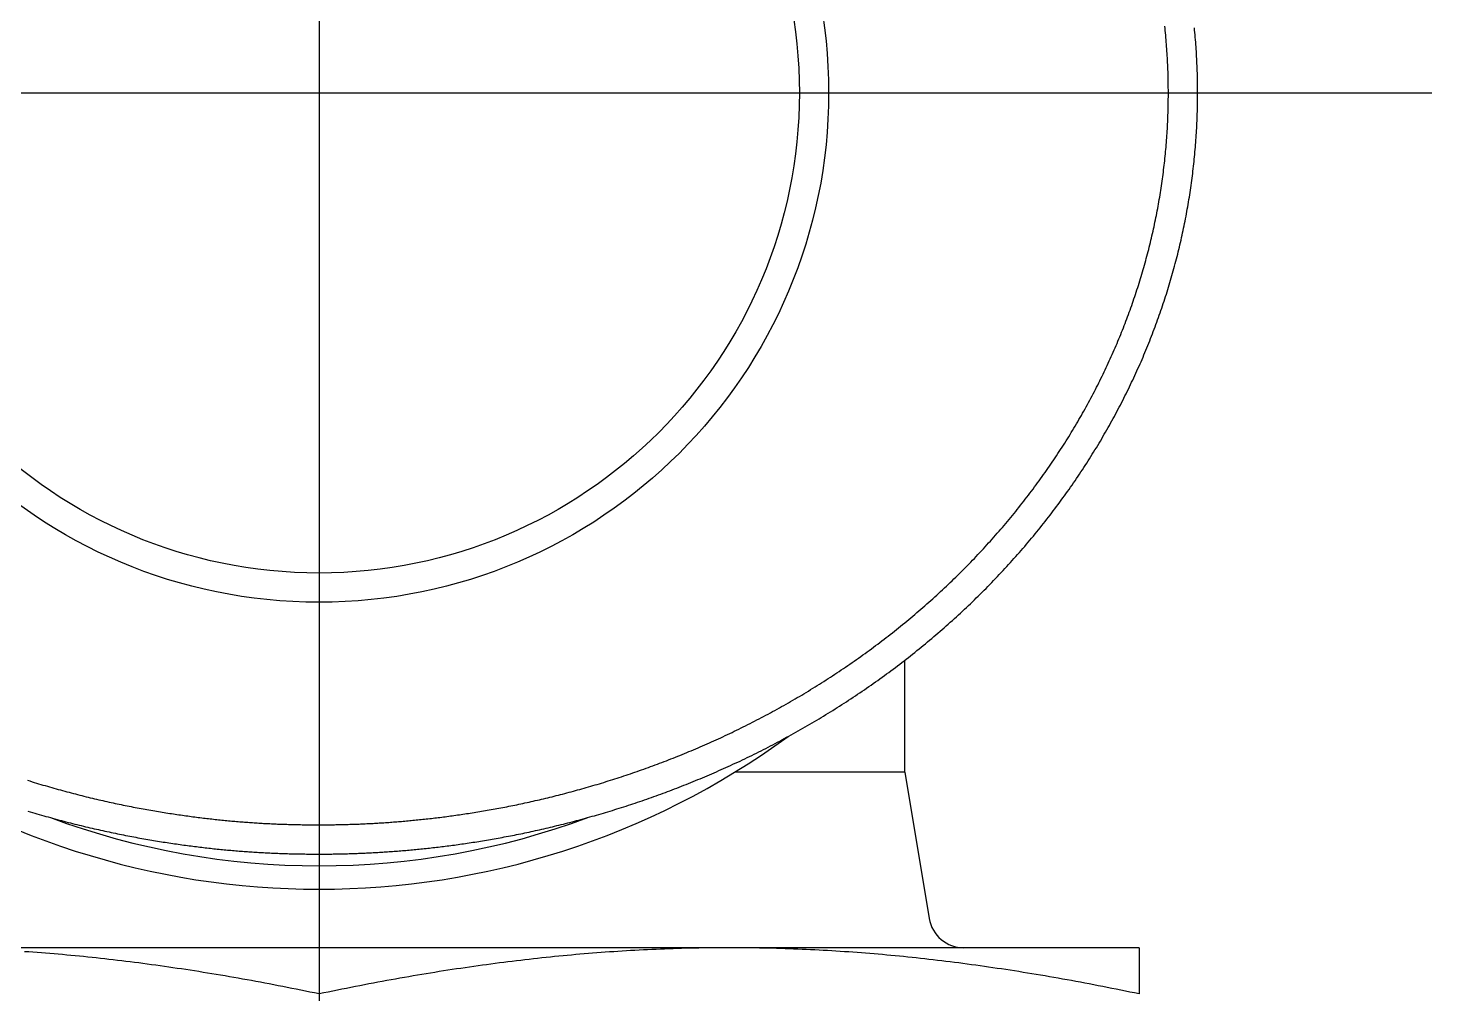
# Model space of a CAD drawing. Extents: x -10.3 to 60, y -18.9 to 31.6.
# Drawn here: x 48.04 to 60.02, y 15.11 to 23.35 of the extents above; entities that cross this region are included whole.
import ezdxf

# ---------------------------------------------------------------- set-up
doc = ezdxf.new("R2010")
doc.units = 0
doc.linetypes.add('CENTER', pattern=[50.8, 31.75, -6.35, 6.35, -6.35])
doc.layers.get('0').update_dxf_attribs({"linetype": 'CONTINUOUS'})
doc.layers.add('CENTER', color=1, linetype='CENTER')

msp = doc.modelspace()

# ---------------------------------------------------------------- linework, layer by layer
at = {"color": 7, "linetype": 'CONTINUOUS'}
for p, q in [((55.521723, 17), (55.521723, 17.955186)), ((55.521723, 17), (54.071371, 17)), ((55.521723, 17), (55.729943, 15.75068)), ((57.521723, 15.5), (43.521723, 15.5)), ((57.521723, 15.5), (57.521723, 15.105855))]:
    msp.add_line(p, q, dxfattribs=at)
at = {"color": 7}
for points in [[(50.5217, 16.55, 0), (50.5349, 16.55, 0), (50.548, 16.55, 0), (50.5611, 16.5501, 0), (50.5742, 16.5502, 0), (50.5873, 16.5502, 0), (50.6004, 16.5503, 0), (50.6135, 16.5505, 0), (50.6266, 16.5506, 0), (50.6397, 16.5508, 0), (50.6528, 16.551, 0), (50.6659, 16.5512, 0), (50.679, 16.5514, 0), (50.6921, 16.5517, 0), (50.7052, 16.5519, 0), (50.7183, 16.5522, 0), (50.7314, 16.5525, 0), (50.7445, 16.5528, 0), (50.7577, 16.5532, 0), (50.7708, 16.5536, 0), (50.7839, 16.554, 0), (50.797, 16.5544, 0), (50.8102, 16.5548, 0), (50.8233, 16.5553, 0), (50.8365, 16.5557, 0), (50.8497, 16.5562, 0), (50.8628, 16.5568, 0), (50.876, 16.5573, 0), (50.8892, 16.5579, 0), (50.9025, 16.5585, 0), (50.9157, 16.5591, 0), (50.929, 16.5597, 0), (50.9422, 16.5604, 0), (50.9555, 16.5611, 0), (50.9688, 16.5618, 0), (50.9821, 16.5625, 0), (50.9955, 16.5632, 0), (51.0088, 16.564, 0), (51.0222, 16.5648, 0), (51.0356, 16.5656, 0), (51.049, 16.5664, 0), (51.0625, 16.5673, 0), (51.0759, 16.5682, 0), (51.0894, 16.5691, 0), (51.1029, 16.57, 0), (51.1165, 16.571, 0), (51.1301, 16.572, 0), (51.1436, 16.573, 0), (51.1573, 16.574, 0), (51.1709, 16.5751, 0), (51.1846, 16.5762, 0), (51.1983, 16.5773, 0), (51.2121, 16.5784, 0), (51.2259, 16.5796, 0), (51.2397, 16.5807, 0), (51.2535, 16.5819, 0), (51.2674, 16.5832, 0), (51.2813, 16.5844, 0), (51.2953, 16.5857, 0), (51.3092, 16.587, 0), (51.3233, 16.5883, 0), (51.3373, 16.5897, 0), (51.3514, 16.5911, 0), (51.3656, 16.5925, 0), (51.3798, 16.594, 0), (51.394, 16.5954, 0), (51.4083, 16.5969, 0), (51.4226, 16.5985, 0), (51.4369, 16.6, 0), (51.4513, 16.6016, 0), (51.4658, 16.6032, 0), (51.4803, 16.6049, 0), (51.4948, 16.6066, 0), (51.5094, 16.6083, 0), (51.5241, 16.6101, 0), (51.5388, 16.6118, 0), (51.5535, 16.6136, 0), (51.5683, 16.6155, 0), (51.5832, 16.6174, 0), (51.5981, 16.6193, 0), (51.613, 16.6213, 0), (51.628, 16.6232, 0), (51.6431, 16.6253, 0), (51.6582, 16.6273, 0), (51.6734, 16.6294, 0), (51.6886, 16.6315, 0), (51.7039, 16.6337, 0), (51.7193, 16.6359, 0), (51.7347, 16.6382, 0), (51.7502, 16.6404, 0), (51.7658, 16.6428, 0), (51.7814, 16.6451, 0), (51.7971, 16.6475, 0), (51.8129, 16.65, 0), (51.8287, 16.6525, 0), (51.8446, 16.655, 0), (51.8605, 16.6576, 0), (51.8765, 16.6602, 0), (51.8926, 16.6628, 0), (51.9088, 16.6655, 0), (51.925, 16.6683, 0), (51.9413, 16.6711, 0), (51.9576, 16.6739, 0), (51.974, 16.6768, 0), (51.9905, 16.6797, 0), (52.007, 16.6827, 0), (52.0236, 16.6857, 0), (52.0402, 16.6887, 0), (52.057, 16.6918, 0), (52.0737, 16.695, 0), (52.0905, 16.6982, 0), (52.1074, 16.7014, 0), (52.1244, 16.7047, 0), (52.1414, 16.7081, 0), (52.1584, 16.7115, 0), (52.1756, 16.7149, 0), (52.1927, 16.7184, 0), (52.21, 16.7219, 0), (52.2273, 16.7255, 0), (52.2446, 16.7292, 0), (52.262, 16.7329, 0), (52.2794, 16.7366, 0), (52.2969, 16.7404, 0), (52.3144, 16.7442, 0), (52.332, 16.7481, 0), (52.3496, 16.7521, 0), (52.3673, 16.7561, 0), (52.385, 16.7602, 0), (52.4027, 16.7643, 0), (52.4205, 16.7684, 0), (52.4383, 16.7726, 0), (52.4562, 16.7769, 0), (52.4741, 16.7812, 0), (52.4921, 16.7856, 0), (52.5101, 16.79, 0), (52.5282, 16.7945, 0), (52.5462, 16.799, 0), (52.5644, 16.8036, 0), (52.5825, 16.8082, 0), (52.6007, 16.8129, 0), (52.6189, 16.8177, 0), (52.6372, 16.8225, 0), (52.6555, 16.8273, 0), (52.6738, 16.8322, 0), (52.6922, 16.8372, 0), (52.7106, 16.8422, 0), (52.7291, 16.8473, 0), (52.7475, 16.8524, 0), (52.766, 16.8576, 0), (52.7846, 16.8628, 0), (52.8031, 16.8681, 0), (52.8217, 16.8735, 0), (52.8403, 16.8789, 0), (52.859, 16.8844, 0), (52.8777, 16.8899, 0), (52.8964, 16.8954, 0), (52.9151, 16.9011, 0), (52.9339, 16.9068, 0), (52.9527, 16.9125, 0), (52.9715, 16.9183, 0), (52.9903, 16.9242, 0), (53.0092, 16.9301, 0), (53.0281, 16.9361, 0), (53.047, 16.9421, 0), (53.0659, 16.9482, 0), (53.0848, 16.9543, 0), (53.1038, 16.9605, 0), (53.1228, 16.9668, 0), (53.1418, 16.9731, 0), (53.1608, 16.9795, 0), (53.1799, 16.9859, 0), (53.199, 16.9924, 0), (53.218, 16.999, 0), (53.2371, 17.0056, 0), (53.2563, 17.0123, 0), (53.2754, 17.019, 0), (53.2945, 17.0258, 0), (53.3137, 17.0327, 0), (53.3329, 17.0396, 0), (53.352, 17.0466, 0), (53.3712, 17.0536, 0), (53.3905, 17.0607, 0), (53.4097, 17.0679, 0), (53.4289, 17.0751, 0), (53.4482, 17.0824, 0), (53.4674, 17.0897, 0), (53.4867, 17.0971, 0), (53.5059, 17.1046, 0), (53.5252, 17.1121, 0), (53.5445, 17.1197, 0), (53.5638, 17.1273, 0), (53.5831, 17.135, 0), (53.6024, 17.1428, 0), (53.6217, 17.1506, 0), (53.641, 17.1585, 0), (53.6603, 17.1665, 0), (53.6796, 17.1745, 0), (53.6989, 17.1826, 0), (53.7183, 17.1907, 0), (53.7376, 17.1989, 0), (53.7569, 17.2072, 0), (53.7762, 17.2155, 0), (53.7955, 17.2239, 0), (53.8148, 17.2324, 0), (53.8342, 17.2409, 0), (53.8535, 17.2495, 0), (53.8728, 17.2582, 0), (53.8921, 17.2669, 0), (53.9115, 17.2757, 0), (53.9308, 17.2845, 0), (53.9501, 17.2935, 0), (53.9695, 17.3024, 0), (53.9888, 17.3115, 0), (54.0081, 17.3206, 0), (54.0274, 17.3298, 0), (54.0468, 17.339, 0), (54.0661, 17.3484, 0), (54.0854, 17.3577, 0), (54.1047, 17.3672, 0), (54.124, 17.3767, 0), (54.1433, 17.3863, 0), (54.1626, 17.3959, 0), (54.1819, 17.4056, 0), (54.2012, 17.4154, 0), (54.2205, 17.4252, 0), (54.2398, 17.4351, 0), (54.259, 17.4451, 0), (54.2783, 17.4551, 0), (54.2975, 17.4652, 0), (54.3168, 17.4754, 0), (54.336, 17.4856, 0), (54.3552, 17.4959, 0), (54.3744, 17.5063, 0), (54.3936, 17.5167, 0), (54.4128, 17.5272, 0), (54.432, 17.5377, 0), (54.4511, 17.5484, 0), (54.4703, 17.5591, 0), (54.4894, 17.5698, 0), (54.5085, 17.5806, 0), (54.5276, 17.5915, 0), (54.5467, 17.6024, 0), (54.5657, 17.6135, 0), (54.5848, 17.6245, 0), (54.6038, 17.6357, 0), (54.6228, 17.6469, 0), (54.6418, 17.6581, 0), (54.6608, 17.6695, 0), (54.6798, 17.6809, 0), (54.6987, 17.6923, 0), (54.7176, 17.7039, 0), (54.7365, 17.7155, 0), (54.7554, 17.7271, 0), (54.7742, 17.7389, 0), (54.793, 17.7506, 0), (54.8118, 17.7625, 0), (54.8306, 17.7744, 0), (54.8494, 17.7864, 0), (54.8681, 17.7984, 0), (54.8868, 17.8106, 0), (54.9055, 17.8227, 0), (54.9241, 17.835, 0), (54.9428, 17.8473, 0), (54.9614, 17.8597, 0), (54.9799, 17.8721, 0), (54.9985, 17.8846, 0), (55.017, 17.8972, 0), (55.0355, 17.9098, 0), (55.0539, 17.9225, 0), (55.0723, 17.9352, 0), (55.0907, 17.9481, 0), (55.1091, 17.961, 0), (55.1274, 17.9739, 0), (55.1457, 17.9869, 0), (55.1639, 18, 0), (55.1822, 18.0132, 0), (55.2003, 18.0264, 0), (55.2185, 18.0396, 0), (55.2366, 18.053, 0), (55.2547, 18.0664, 0), (55.2727, 18.0798, 0), (55.2907, 18.0934, 0), (55.3087, 18.1069, 0), (55.3266, 18.1206, 0), (55.3445, 18.1343, 0), (55.3623, 18.148, 0), (55.3801, 18.1619, 0), (55.3979, 18.1758, 0), (55.4156, 18.1897, 0), (55.4333, 18.2037, 0), (55.4509, 18.2178, 0), (55.4685, 18.2319, 0), (55.4861, 18.2461, 0), (55.5036, 18.2603, 0), (55.521, 18.2746, 0), (55.5384, 18.289, 0), (55.5558, 18.3034, 0), (55.5731, 18.3178, 0), (55.5904, 18.3324, 0), (55.6076, 18.3469, 0), (55.6248, 18.3616, 0), (55.6419, 18.3763, 0), (55.659, 18.391, 0), (55.6761, 18.4058, 0), (55.693, 18.4207, 0), (55.71, 18.4356, 0), (55.7269, 18.4506, 0), (55.7437, 18.4656, 0), (55.7605, 18.4806, 0), (55.7772, 18.4958, 0), (55.7939, 18.511, 0), (55.8105, 18.5262, 0), (55.8271, 18.5415, 0), (55.8436, 18.5568, 0), (55.8601, 18.5722, 0), (55.8765, 18.5876, 0), (55.8928, 18.6031, 0), (55.9091, 18.6187, 0), (55.9254, 18.6343, 0), (55.9416, 18.6499, 0), (55.9577, 18.6656, 0), (55.9738, 18.6813, 0), (55.9898, 18.6971, 0), (56.0057, 18.713, 0), (56.0216, 18.7289, 0), (56.0375, 18.7448, 0), (56.0532, 18.7608, 0), (56.0689, 18.7768, 0), (56.0846, 18.7929, 0), (56.1002, 18.809, 0), (56.1157, 18.8252, 0), (56.1312, 18.8414, 0), (56.1466, 18.8577, 0), (56.1619, 18.874, 0), (56.1772, 18.8903, 0), (56.1924, 18.9067, 0), (56.2076, 18.9232, 0), (56.2226, 18.9397, 0), (56.2376, 18.9562, 0), (56.2526, 18.9728, 0), (56.2675, 18.9894, 0), (56.2823, 19.0061, 0), (56.297, 19.0228, 0), (56.3117, 19.0395, 0), (56.3263, 19.0563, 0), (56.3408, 19.0731, 0), (56.3553, 19.0899, 0), (56.3697, 19.1068, 0), (56.384, 19.1238, 0), (56.3983, 19.1407, 0), (56.4125, 19.1577, 0), (56.4266, 19.1748, 0), (56.4407, 19.1919, 0), (56.4546, 19.209, 0), (56.4686, 19.2261, 0), (56.4824, 19.2433, 0), (56.4962, 19.2605, 0), (56.5099, 19.2778, 0), (56.5235, 19.2951, 0), (56.5371, 19.3124, 0), (56.5506, 19.3297, 0), (56.564, 19.3471, 0), (56.5773, 19.3645, 0), (56.5906, 19.382, 0), (56.6038, 19.3995, 0), (56.6169, 19.417, 0), (56.63, 19.4345, 0), (56.643, 19.4521, 0), (56.6559, 19.4697, 0), (56.6687, 19.4873, 0), (56.6815, 19.505, 0), (56.6942, 19.5227, 0), (56.7068, 19.5404, 0), (56.7193, 19.5581, 0), (56.7318, 19.5759, 0), (56.7442, 19.5937, 0), (56.7565, 19.6115, 0), (56.7688, 19.6294, 0), (56.781, 19.6473, 0), (56.793, 19.6652, 0), (56.8051, 19.6831, 0), (56.817, 19.701, 0), (56.8289, 19.719, 0), (56.8407, 19.737, 0), (56.8524, 19.755, 0), (56.8641, 19.7731, 0), (56.8756, 19.7911, 0), (56.8871, 19.8092, 0), (56.8985, 19.8273, 0), (56.9099, 19.8454, 0), (56.9211, 19.8636, 0), (56.9323, 19.8817, 0), (56.9434, 19.8999, 0), (56.9544, 19.9181, 0), (56.9654, 19.9364, 0), (56.9763, 19.9546, 0), (56.9871, 19.9729, 0), (56.9978, 19.9911, 0), (57.0084, 20.0094, 0), (57.019, 20.0278, 0), (57.0295, 20.0461, 0), (57.0399, 20.0645, 0), (57.0502, 20.0828, 0), (57.0605, 20.1012, 0), (57.0707, 20.1197, 0), (57.0808, 20.1381, 0), (57.0908, 20.1565, 0), (57.1008, 20.175, 0), (57.1107, 20.1935, 0), (57.1205, 20.212, 0), (57.1302, 20.2305, 0), (57.1399, 20.2491, 0), (57.1495, 20.2676, 0), (57.159, 20.2862, 0), (57.1684, 20.3048, 0), (57.1778, 20.3234, 0), (57.1871, 20.342, 0), (57.1963, 20.3606, 0), (57.2054, 20.3793, 0), (57.2145, 20.398, 0), (57.2235, 20.4167, 0), (57.2324, 20.4354, 0), (57.2412, 20.4541, 0), (57.25, 20.4728, 0), (57.2587, 20.4916, 0), (57.2673, 20.5103, 0), (57.2759, 20.5291, 0), (57.2843, 20.5479, 0), (57.2927, 20.5667, 0), (57.301, 20.5855, 0), (57.3093, 20.6043, 0), (57.3174, 20.6232, 0), (57.3255, 20.6421, 0), (57.3336, 20.6609, 0), (57.3415, 20.6798, 0), (57.3494, 20.6987, 0), (57.3572, 20.7176, 0), (57.3649, 20.7366, 0), (57.3725, 20.7555, 0), (57.3801, 20.7745, 0), (57.3876, 20.7934, 0), (57.395, 20.8124, 0), (57.4024, 20.8314, 0), (57.4097, 20.8504, 0), (57.4169, 20.8694, 0), (57.424, 20.8884, 0), (57.4311, 20.9074, 0), (57.4381, 20.9265, 0), (57.445, 20.9455, 0), (57.4518, 20.9646, 0), (57.4586, 20.9837, 0), (57.4653, 21.0028, 0), (57.4719, 21.0219, 0), (57.4784, 21.041, 0), (57.4849, 21.0601, 0), (57.4913, 21.0792, 0), (57.4976, 21.0983, 0), (57.5039, 21.1175, 0), (57.51, 21.1366, 0), (57.5161, 21.1558, 0), (57.5222, 21.175, 0), (57.5281, 21.1942, 0), (57.534, 21.2133, 0), (57.5398, 21.2325, 0), (57.5456, 21.2517, 0), (57.5512, 21.271, 0), (57.5568, 21.2902, 0), (57.5624, 21.3094, 0), (57.5678, 21.3286, 0), (57.5732, 21.3479, 0), (57.5785, 21.3671, 0), (57.5837, 21.3864, 0), (57.5889, 21.4057, 0), (57.5939, 21.4249, 0), (57.599, 21.4442, 0), (57.6039, 21.4635, 0), (57.6088, 21.4828, 0), (57.6136, 21.5021, 0), (57.6183, 21.5214, 0), (57.6229, 21.5407, 0), (57.6275, 21.5601, 0), (57.632, 21.5794, 0), (57.6365, 21.5987, 0), (57.6408, 21.6181, 0), (57.6451, 21.6374, 0), (57.6493, 21.6568, 0), (57.6535, 21.6761, 0), (57.6575, 21.6955, 0), (57.6615, 21.7148, 0), (57.6655, 21.7342, 0), (57.6693, 21.7536, 0), (57.6731, 21.773, 0), (57.6768, 21.7924, 0), (57.6805, 21.8118, 0), (57.684, 21.8312, 0), (57.6875, 21.8506, 0), (57.691, 21.87, 0), (57.6943, 21.8894, 0), (57.6976, 21.9088, 0), (57.7008, 21.9282, 0), (57.7039, 21.9477, 0), (57.707, 21.9671, 0), (57.71, 21.9865, 0), (57.7129, 22.006, 0), (57.7158, 22.0254, 0), (57.7186, 22.0449, 0), (57.7213, 22.0643, 0), (57.7239, 22.0838, 0), (57.7265, 22.1032, 0), (57.729, 22.1227, 0), (57.7314, 22.1421, 0), (57.7338, 22.1616, 0), (57.7361, 22.1811, 0), (57.7383, 22.2005, 0), (57.7404, 22.22, 0), (57.7425, 22.2395, 0), (57.7445, 22.2589, 0), (57.7464, 22.2784, 0), (57.7483, 22.2979, 0), (57.7501, 22.3174, 0), (57.7518, 22.3369, 0), (57.7534, 22.3564, 0), (57.755, 22.3759, 0), (57.7565, 22.3953, 0), (57.7579, 22.4148, 0), (57.7593, 22.4343, 0), (57.7606, 22.4538, 0), (57.7618, 22.4733, 0), (57.763, 22.4929, 0), (57.764, 22.5124, 0), (57.765, 22.5319, 0), (57.766, 22.5514, 0), (57.7668, 22.5709, 0), (57.7676, 22.5904, 0), (57.7684, 22.6099, 0), (57.769, 22.6294, 0), (57.7696, 22.6489, 0), (57.7701, 22.6684, 0), (57.7706, 22.688, 0), (57.7709, 22.7075, 0), (57.7712, 22.727, 0), (57.7715, 22.7465, 0), (57.7716, 22.766, 0), (57.7717, 22.7855, 0), (57.7717, 22.805, 0), (57.7717, 22.8245, 0), (57.7715, 22.844, 0), (57.7713, 22.8636, 0), (57.7711, 22.8831, 0), (57.7707, 22.9026, 0), (57.7703, 22.9221, 0), (57.7699, 22.9416, 0), (57.7693, 22.9611, 0), (57.7687, 22.9806, 0), (57.768, 23.0001, 0), (57.7672, 23.0196, 0), (57.7664, 23.039, 0), (57.7655, 23.0585, 0), (57.7645, 23.078, 0), (57.7635, 23.0975, 0), (57.7624, 23.117, 0), (57.7612, 23.1364, 0), (57.7599, 23.1559, 0), (57.7586, 23.1754, 0), (57.7572, 23.1948, 0), (57.7558, 23.2143, 0), (57.7542, 23.2338, 0), (57.7526, 23.2532, 0), (57.7509, 23.2727, 0), (57.7492, 23.2921, 0), (57.7474, 23.3115, 0), (57.7455, 23.331, 0), (57.7435, 23.3504, 0), (57.7415, 23.3698, 0)], [(50.5217, 16.3, 0), (50.5352, 16.3, 0), (50.5488, 16.3, 0), (50.5623, 16.3001, 0), (50.5758, 16.3002, 0), (50.5893, 16.3002, 0), (50.6028, 16.3004, 0), (50.6163, 16.3005, 0), (50.6298, 16.3006, 0), (50.6432, 16.3008, 0), (50.6567, 16.301, 0), (50.6702, 16.3012, 0), (50.6837, 16.3014, 0), (50.6972, 16.3017, 0), (50.7107, 16.302, 0), (50.7242, 16.3023, 0), (50.7377, 16.3026, 0), (50.7512, 16.3029, 0), (50.7647, 16.3033, 0), (50.7782, 16.3037, 0), (50.7917, 16.3041, 0), (50.8052, 16.3045, 0), (50.8188, 16.305, 0), (50.8323, 16.3054, 0), (50.8459, 16.3059, 0), (50.8594, 16.3064, 0), (50.873, 16.307, 0), (50.8866, 16.3075, 0), (50.9002, 16.3081, 0), (50.9138, 16.3087, 0), (50.9274, 16.3094, 0), (50.9411, 16.31, 0), (50.9547, 16.3107, 0), (50.9684, 16.3114, 0), (50.9821, 16.3121, 0), (50.9958, 16.3128, 0), (51.0096, 16.3136, 0), (51.0233, 16.3144, 0), (51.0371, 16.3152, 0), (51.0509, 16.3161, 0), (51.0647, 16.3169, 0), (51.0786, 16.3178, 0), (51.0924, 16.3187, 0), (51.1063, 16.3197, 0), (51.1202, 16.3206, 0), (51.1342, 16.3216, 0), (51.1482, 16.3226, 0), (51.1622, 16.3237, 0), (51.1762, 16.3247, 0), (51.1903, 16.3258, 0), (51.2044, 16.3269, 0), (51.2185, 16.3281, 0), (51.2326, 16.3292, 0), (51.2468, 16.3304, 0), (51.2611, 16.3316, 0), (51.2753, 16.3329, 0), (51.2896, 16.3342, 0), (51.3039, 16.3354, 0), (51.3183, 16.3368, 0), (51.3327, 16.3381, 0), (51.3472, 16.3395, 0), (51.3616, 16.3409, 0), (51.3762, 16.3423, 0), (51.3907, 16.3438, 0), (51.4053, 16.3453, 0), (51.42, 16.3468, 0), (51.4347, 16.3483, 0), (51.4494, 16.3499, 0), (51.4642, 16.3515, 0), (51.4791, 16.3532, 0), (51.4939, 16.3548, 0), (51.5089, 16.3565, 0), (51.5239, 16.3583, 0), (51.5389, 16.36, 0), (51.554, 16.3618, 0), (51.5691, 16.3637, 0), (51.5843, 16.3656, 0), (51.5995, 16.3675, 0), (51.6148, 16.3694, 0), (51.6302, 16.3714, 0), (51.6456, 16.3734, 0), (51.661, 16.3754, 0), (51.6766, 16.3775, 0), (51.6921, 16.3796, 0), (51.7078, 16.3818, 0), (51.7235, 16.384, 0), (51.7392, 16.3862, 0), (51.7551, 16.3885, 0), (51.7709, 16.3908, 0), (51.7869, 16.3932, 0), (51.8029, 16.3955, 0), (51.819, 16.398, 0), (51.8352, 16.4005, 0), (51.8514, 16.403, 0), (51.8677, 16.4055, 0), (51.8841, 16.4081, 0), (51.9005, 16.4108, 0), (51.917, 16.4135, 0), (51.9336, 16.4162, 0), (51.9502, 16.419, 0), (51.9669, 16.4218, 0), (51.9837, 16.4247, 0), (52.0005, 16.4276, 0), (52.0174, 16.4306, 0), (52.0344, 16.4336, 0), (52.0514, 16.4366, 0), (52.0685, 16.4397, 0), (52.0857, 16.4429, 0), (52.1029, 16.4461, 0), (52.1202, 16.4493, 0), (52.1375, 16.4526, 0), (52.1549, 16.456, 0), (52.1724, 16.4594, 0), (52.1899, 16.4628, 0), (52.2075, 16.4663, 0), (52.2251, 16.4699, 0), (52.2428, 16.4735, 0), (52.2605, 16.4771, 0), (52.2784, 16.4808, 0), (52.2962, 16.4846, 0), (52.3141, 16.4884, 0), (52.3321, 16.4922, 0), (52.3501, 16.4961, 0), (52.3682, 16.5001, 0), (52.3863, 16.5041, 0), (52.4044, 16.5082, 0), (52.4226, 16.5123, 0), (52.4409, 16.5165, 0), (52.4592, 16.5207, 0), (52.4775, 16.525, 0), (52.4959, 16.5293, 0), (52.5143, 16.5337, 0), (52.5328, 16.5382, 0), (52.5513, 16.5427, 0), (52.5698, 16.5472, 0), (52.5884, 16.5519, 0), (52.6071, 16.5565, 0), (52.6257, 16.5613, 0), (52.6445, 16.566, 0), (52.6632, 16.5709, 0), (52.682, 16.5758, 0), (52.7008, 16.5807, 0), (52.7197, 16.5857, 0), (52.7386, 16.5908, 0), (52.7575, 16.5959, 0), (52.7765, 16.6011, 0), (52.7955, 16.6063, 0), (52.8145, 16.6116, 0), (52.8336, 16.6169, 0), (52.8527, 16.6223, 0), (52.8719, 16.6278, 0), (52.891, 16.6333, 0), (52.9102, 16.6389, 0), (52.9295, 16.6445, 0), (52.9487, 16.6502, 0), (52.968, 16.6559, 0), (52.9873, 16.6617, 0), (53.0067, 16.6676, 0), (53.026, 16.6735, 0), (53.0454, 16.6795, 0), (53.0649, 16.6856, 0), (53.0843, 16.6917, 0), (53.1038, 16.6978, 0), (53.1233, 16.704, 0), (53.1428, 16.7103, 0), (53.1623, 16.7167, 0), (53.1819, 16.7231, 0), (53.2015, 16.7295, 0), (53.2211, 16.736, 0), (53.2407, 16.7426, 0), (53.2604, 16.7493, 0), (53.28, 16.756, 0), (53.2997, 16.7627, 0), (53.3194, 16.7695, 0), (53.3391, 16.7764, 0), (53.3588, 16.7834, 0), (53.3786, 16.7904, 0), (53.3984, 16.7975, 0), (53.4181, 16.8046, 0), (53.4379, 16.8118, 0), (53.4577, 16.819, 0), (53.4776, 16.8264, 0), (53.4974, 16.8337, 0), (53.5172, 16.8412, 0), (53.5371, 16.8487, 0), (53.5569, 16.8563, 0), (53.5768, 16.8639, 0), (53.5967, 16.8716, 0), (53.6166, 16.8794, 0), (53.6365, 16.8872, 0), (53.6564, 16.8951, 0), (53.6763, 16.903, 0), (53.6962, 16.9111, 0), (53.7161, 16.9191, 0), (53.7361, 16.9273, 0), (53.756, 16.9355, 0), (53.7759, 16.9438, 0), (53.7959, 16.9521, 0), (53.8158, 16.9605, 0), (53.8357, 16.969, 0), (53.8557, 16.9775, 0), (53.8756, 16.9861, 0), (53.8955, 16.9948, 0), (53.9155, 17.0035, 0), (53.9354, 17.0123, 0), (53.9554, 17.0212, 0), (53.9753, 17.0302, 0), (53.9953, 17.0392, 0), (54.0152, 17.0482, 0), (54.0352, 17.0574, 0), (54.0551, 17.0666, 0), (54.0751, 17.0759, 0), (54.0951, 17.0852, 0), (54.115, 17.0946, 0), (54.135, 17.1041, 0), (54.1549, 17.1137, 0), (54.1749, 17.1233, 0), (54.1948, 17.133, 0), (54.2148, 17.1427, 0), (54.2347, 17.1525, 0), (54.2547, 17.1624, 0), (54.2746, 17.1724, 0), (54.2945, 17.1824, 0), (54.3144, 17.1925, 0), (54.3344, 17.2027, 0), (54.3543, 17.2129, 0), (54.3742, 17.2232, 0), (54.3941, 17.2336, 0), (54.4139, 17.244, 0), (54.4338, 17.2545, 0), (54.4537, 17.2651, 0), (54.4735, 17.2757, 0), (54.4934, 17.2864, 0), (54.5132, 17.2972, 0), (54.533, 17.308, 0), (54.5528, 17.3189, 0), (54.5726, 17.3299, 0), (54.5924, 17.3409, 0), (54.6122, 17.352, 0), (54.6319, 17.3632, 0), (54.6517, 17.3745, 0), (54.6714, 17.3858, 0), (54.6911, 17.3972, 0), (54.7108, 17.4086, 0), (54.7305, 17.4201, 0), (54.7501, 17.4317, 0), (54.7698, 17.4434, 0), (54.7894, 17.4551, 0), (54.809, 17.4669, 0), (54.8286, 17.4787, 0), (54.8481, 17.4906, 0), (54.8676, 17.5026, 0), (54.8872, 17.5147, 0), (54.9067, 17.5268, 0), (54.9261, 17.539, 0), (54.9456, 17.5513, 0), (54.965, 17.5636, 0), (54.9844, 17.576, 0), (55.0038, 17.5885, 0), (55.0231, 17.601, 0), (55.0424, 17.6136, 0), (55.0617, 17.6262, 0), (55.081, 17.639, 0), (55.1002, 17.6518, 0), (55.1194, 17.6646, 0), (55.1386, 17.6776, 0), (55.1578, 17.6906, 0), (55.1769, 17.7036, 0), (55.196, 17.7168, 0), (55.215, 17.73, 0), (55.2341, 17.7433, 0), (55.2531, 17.7566, 0), (55.272, 17.77, 0), (55.291, 17.7835, 0), (55.3099, 17.797, 0), (55.3287, 17.8106, 0), (55.3475, 17.8243, 0), (55.3663, 17.838, 0), (55.3851, 17.8518, 0), (55.4038, 17.8657, 0), (55.4225, 17.8797, 0), (55.4411, 17.8936, 0), (55.4597, 17.9077, 0), (55.4783, 17.9218, 0), (55.4968, 17.936, 0), (55.5153, 17.9503, 0), (55.5337, 17.9646, 0), (55.5521, 17.979, 0), (55.5705, 17.9934, 0), (55.5888, 18.0079, 0), (55.607, 18.0225, 0), (55.6253, 18.0371, 0), (55.6434, 18.0518, 0), (55.6616, 18.0666, 0), (55.6797, 18.0814, 0), (55.6977, 18.0963, 0), (55.7157, 18.1112, 0), (55.7336, 18.1262, 0), (55.7515, 18.1412, 0), (55.7694, 18.1564, 0), (55.7872, 18.1715, 0), (55.805, 18.1867, 0), (55.8227, 18.202, 0), (55.8403, 18.2174, 0), (55.8579, 18.2328, 0), (55.8755, 18.2482, 0), (55.893, 18.2638, 0), (55.9105, 18.2793, 0), (55.9279, 18.295, 0), (55.9452, 18.3106, 0), (55.9625, 18.3264, 0), (55.9797, 18.3422, 0), (55.9969, 18.358, 0), (56.0141, 18.3739, 0), (56.0311, 18.3899, 0), (56.0482, 18.4059, 0), (56.0651, 18.422, 0), (56.082, 18.4381, 0), (56.0989, 18.4543, 0), (56.1157, 18.4705, 0), (56.1324, 18.4868, 0), (56.1491, 18.5031, 0), (56.1657, 18.5195, 0), (56.1823, 18.5359, 0), (56.1987, 18.5524, 0), (56.2152, 18.569, 0), (56.2315, 18.5856, 0), (56.2479, 18.6022, 0), (56.2641, 18.6189, 0), (56.2803, 18.6356, 0), (56.2964, 18.6524, 0), (56.3125, 18.6693, 0), (56.3285, 18.6861, 0), (56.3444, 18.7031, 0), (56.3602, 18.7201, 0), (56.376, 18.7371, 0), (56.3918, 18.7542, 0), (56.4074, 18.7713, 0), (56.423, 18.7885, 0), (56.4385, 18.8057, 0), (56.454, 18.8229, 0), (56.4694, 18.8402, 0), (56.4847, 18.8576, 0), (56.4999, 18.875, 0), (56.5151, 18.8924, 0), (56.5302, 18.9099, 0), (56.5452, 18.9274, 0), (56.5602, 18.9449, 0), (56.5751, 18.9625, 0), (56.5899, 18.9802, 0), (56.6046, 18.9978, 0), (56.6193, 19.0155, 0), (56.6339, 19.0333, 0), (56.6485, 19.0511, 0), (56.6629, 19.0689, 0), (56.6773, 19.0868, 0), (56.6916, 19.1047, 0), (56.7059, 19.1226, 0), (56.7201, 19.1406, 0), (56.7342, 19.1586, 0), (56.7482, 19.1766, 0), (56.7621, 19.1947, 0), (56.776, 19.2128, 0), (56.7898, 19.231, 0), (56.8035, 19.2492, 0), (56.8172, 19.2674, 0), (56.8308, 19.2856, 0), (56.8443, 19.3039, 0), (56.8577, 19.3222, 0), (56.8711, 19.3405, 0), (56.8844, 19.3589, 0), (56.8976, 19.3773, 0), (56.9107, 19.3958, 0), (56.9238, 19.4142, 0), (56.9367, 19.4327, 0), (56.9496, 19.4512, 0), (56.9625, 19.4698, 0), (56.9752, 19.4884, 0), (56.9879, 19.507, 0), (57.0005, 19.5256, 0), (57.013, 19.5442, 0), (57.0254, 19.5629, 0), (57.0378, 19.5816, 0), (57.0501, 19.6004, 0), (57.0623, 19.6191, 0), (57.0744, 19.6379, 0), (57.0864, 19.6567, 0), (57.0984, 19.6756, 0), (57.1103, 19.6944, 0), (57.1221, 19.7133, 0), (57.1338, 19.7322, 0), (57.1455, 19.7511, 0), (57.157, 19.7701, 0), (57.1685, 19.789, 0), (57.1799, 19.808, 0), (57.1913, 19.827, 0), (57.2025, 19.846, 0), (57.2137, 19.8651, 0), (57.2248, 19.8842, 0), (57.2358, 19.9032, 0), (57.2467, 19.9224, 0), (57.2575, 19.9415, 0), (57.2683, 19.9606, 0), (57.279, 19.9798, 0), (57.2896, 19.999, 0), (57.3002, 20.0182, 0), (57.3106, 20.0375, 0), (57.321, 20.0567, 0), (57.3313, 20.076, 0), (57.3416, 20.0953, 0), (57.3517, 20.1146, 0), (57.3618, 20.1339, 0), (57.3718, 20.1533, 0), (57.3817, 20.1726, 0), (57.3916, 20.192, 0), (57.4013, 20.2114, 0), (57.411, 20.2308, 0), (57.4206, 20.2503, 0), (57.4301, 20.2697, 0), (57.4396, 20.2892, 0), (57.449, 20.3087, 0), (57.4583, 20.3282, 0), (57.4675, 20.3477, 0), (57.4766, 20.3673, 0), (57.4857, 20.3868, 0), (57.4947, 20.4064, 0), (57.5036, 20.426, 0), (57.5124, 20.4456, 0), (57.5212, 20.4652, 0), (57.5299, 20.4849, 0), (57.5385, 20.5045, 0), (57.547, 20.5242, 0), (57.5554, 20.5439, 0), (57.5638, 20.5636, 0), (57.5721, 20.5833, 0), (57.5803, 20.603, 0), (57.5885, 20.6228, 0), (57.5965, 20.6425, 0), (57.6045, 20.6623, 0), (57.6124, 20.6821, 0), (57.6203, 20.7019, 0), (57.628, 20.7217, 0), (57.6357, 20.7415, 0), (57.6433, 20.7613, 0), (57.6508, 20.7812, 0), (57.6583, 20.8011, 0), (57.6656, 20.8209, 0), (57.6729, 20.8408, 0), (57.6801, 20.8607, 0), (57.6873, 20.8806, 0), (57.6944, 20.9006, 0), (57.7013, 20.9205, 0), (57.7083, 20.9404, 0), (57.7151, 20.9604, 0), (57.7218, 20.9804, 0), (57.7285, 21.0003, 0), (57.7351, 21.0203, 0), (57.7417, 21.0403, 0), (57.7481, 21.0603, 0), (57.7545, 21.0804, 0), (57.7608, 21.1004, 0), (57.767, 21.1204, 0), (57.7732, 21.1405, 0), (57.7792, 21.1605, 0), (57.7852, 21.1806, 0), (57.7912, 21.2007, 0), (57.797, 21.2208, 0), (57.8028, 21.2409, 0), (57.8085, 21.261, 0), (57.8141, 21.2811, 0), (57.8196, 21.3012, 0), (57.8251, 21.3213, 0), (57.8305, 21.3415, 0), (57.8358, 21.3616, 0), (57.841, 21.3818, 0), (57.8462, 21.4019, 0), (57.8513, 21.4221, 0), (57.8563, 21.4423, 0), (57.8612, 21.4625, 0), (57.8661, 21.4827, 0), (57.8709, 21.5029, 0), (57.8756, 21.5231, 0), (57.8802, 21.5433, 0), (57.8848, 21.5635, 0), (57.8893, 21.5837, 0), (57.8937, 21.604, 0), (57.898, 21.6242, 0), (57.9023, 21.6445, 0), (57.9065, 21.6647, 0), (57.9106, 21.685, 0), (57.9146, 21.7052, 0), (57.9186, 21.7255, 0), (57.9224, 21.7458, 0), (57.9263, 21.7661, 0), (57.93, 21.7864, 0), (57.9336, 21.8067, 0), (57.9372, 21.827, 0), (57.9407, 21.8473, 0), (57.9442, 21.8676, 0), (57.9475, 21.8879, 0), (57.9508, 21.9082, 0), (57.954, 21.9285, 0), (57.9572, 21.9489, 0), (57.9602, 21.9692, 0), (57.9632, 21.9895, 0), (57.9661, 22.0099, 0), (57.9689, 22.0302, 0), (57.9717, 22.0506, 0), (57.9744, 22.0709, 0), (57.977, 22.0913, 0), (57.9796, 22.1116, 0), (57.982, 22.132, 0), (57.9844, 22.1524, 0), (57.9867, 22.1727, 0), (57.989, 22.1931, 0), (57.9911, 22.2135, 0), (57.9932, 22.2339, 0), (57.9952, 22.2542, 0), (57.9972, 22.2746, 0), (57.9991, 22.295, 0), (58.0008, 22.3154, 0), (58.0026, 22.3358, 0), (58.0042, 22.3562, 0), (58.0058, 22.3766, 0), (58.0073, 22.397, 0), (58.0087, 22.4174, 0), (58.0101, 22.4378, 0), (58.0113, 22.4582, 0), (58.0125, 22.4786, 0), (58.0137, 22.499, 0), (58.0147, 22.5194, 0), (58.0157, 22.5398, 0), (58.0166, 22.5602, 0), (58.0174, 22.5807, 0), (58.0182, 22.6011, 0), (58.0189, 22.6215, 0), (58.0195, 22.6419, 0), (58.02, 22.6623, 0), (58.0205, 22.6827, 0), (58.0209, 22.7032, 0), (58.0212, 22.7236, 0), (58.0214, 22.744, 0), (58.0216, 22.7644, 0), (58.0217, 22.7848, 0), (58.0217, 22.8053, 0), (58.0217, 22.8257, 0), (58.0215, 22.8461, 0), (58.0213, 22.8665, 0), (58.021, 22.8869, 0), (58.0207, 22.9073, 0), (58.0203, 22.9277, 0), (58.0198, 22.9481, 0), (58.0192, 22.9685, 0), (58.0185, 22.9889, 0), (58.0178, 23.0093, 0), (58.017, 23.0297, 0), (58.0162, 23.0501, 0), (58.0152, 23.0705, 0), (58.0142, 23.0909, 0), (58.0131, 23.1113, 0), (58.0119, 23.1317, 0), (58.0107, 23.1521, 0), (58.0094, 23.1724, 0), (58.008, 23.1928, 0), (58.0065, 23.2132, 0), (58.005, 23.2335, 0), (58.0034, 23.2539, 0), (58.0017, 23.2742, 0), (58, 23.2946, 0), (57.9981, 23.3149, 0), (57.9962, 23.3353, 0), (57.9943, 23.3556, 0)], [(48.0334, 16.9299, 0), (48.0522, 16.924, 0), (48.0711, 16.9181, 0), (48.0899, 16.9123, 0), (48.1087, 16.9066, 0), (48.1275, 16.9009, 0), (48.1462, 16.8953, 0), (48.1649, 16.8897, 0), (48.1836, 16.8842, 0), (48.2023, 16.8788, 0), (48.2209, 16.8734, 0), (48.2395, 16.868, 0), (48.2581, 16.8628, 0), (48.2766, 16.8575, 0), (48.2952, 16.8524, 0), (48.3136, 16.8473, 0), (48.3321, 16.8422, 0), (48.3505, 16.8372, 0), (48.3689, 16.8323, 0), (48.3873, 16.8274, 0), (48.4056, 16.8225, 0), (48.4239, 16.8177, 0), (48.4421, 16.813, 0), (48.4603, 16.8083, 0), (48.4785, 16.8037, 0), (48.4966, 16.7992, 0), (48.5147, 16.7947, 0), (48.5328, 16.7902, 0), (48.5508, 16.7858, 0), (48.5687, 16.7814, 0), (48.5867, 16.7771, 0), (48.6046, 16.7729, 0), (48.6224, 16.7687, 0), (48.6402, 16.7645, 0), (48.658, 16.7605, 0), (48.6757, 16.7564, 0), (48.6934, 16.7524, 0), (48.711, 16.7485, 0), (48.7285, 16.7446, 0), (48.7461, 16.7407, 0), (48.7636, 16.7369, 0), (48.781, 16.7332, 0), (48.7984, 16.7295, 0), (48.8157, 16.7259, 0), (48.833, 16.7223, 0), (48.8502, 16.7187, 0), (48.8674, 16.7152, 0), (48.8845, 16.7118, 0), (48.9016, 16.7084, 0), (48.9186, 16.705, 0), (48.9355, 16.7017, 0), (48.9524, 16.6985, 0), (48.9693, 16.6952, 0), (48.986, 16.6921, 0), (49.0028, 16.689, 0), (49.0194, 16.6859, 0), (49.0361, 16.6829, 0), (49.0526, 16.6799, 0), (49.0691, 16.6769, 0), (49.0855, 16.674, 0), (49.1019, 16.6712, 0), (49.1182, 16.6684, 0), (49.1344, 16.6656, 0), (49.1506, 16.6629, 0), (49.1667, 16.6603, 0), (49.1828, 16.6576, 0), (49.1988, 16.655, 0), (49.2147, 16.6525, 0), (49.2305, 16.65, 0), (49.2463, 16.6476, 0), (49.262, 16.6451, 0), (49.2776, 16.6428, 0), (49.2932, 16.6404, 0), (49.3087, 16.6382, 0), (49.3241, 16.6359, 0), (49.3395, 16.6337, 0), (49.3548, 16.6315, 0), (49.37, 16.6294, 0), (49.3852, 16.6273, 0), (49.4004, 16.6252, 0), (49.4154, 16.6232, 0), (49.4304, 16.6212, 0), (49.4454, 16.6192, 0), (49.4603, 16.6173, 0), (49.4752, 16.6154, 0), (49.49, 16.6135, 0), (49.5047, 16.6116, 0), (49.5194, 16.6098, 0), (49.5341, 16.608, 0), (49.5487, 16.6063, 0), (49.5632, 16.6046, 0), (49.5777, 16.6029, 0), (49.5922, 16.6012, 0), (49.6066, 16.5996, 0), (49.6209, 16.598, 0), (49.6353, 16.5964, 0), (49.6495, 16.5949, 0), (49.6638, 16.5934, 0), (49.678, 16.5919, 0), (49.6921, 16.5905, 0), (49.7062, 16.5891, 0), (49.7203, 16.5877, 0), (49.7343, 16.5863, 0), (49.7483, 16.585, 0), (49.7623, 16.5837, 0), (49.7762, 16.5824, 0), (49.7901, 16.5812, 0), (49.8039, 16.5799, 0), (49.8177, 16.5788, 0), (49.8315, 16.5776, 0), (49.8453, 16.5765, 0), (49.859, 16.5753, 0), (49.8727, 16.5743, 0), (49.8863, 16.5732, 0), (49.9, 16.5722, 0), (49.9136, 16.5712, 0), (49.9271, 16.5702, 0), (49.9407, 16.5692, 0), (49.9542, 16.5683, 0), (49.9677, 16.5674, 0), (49.9811, 16.5665, 0), (49.9946, 16.5657, 0), (50.008, 16.5649, 0), (50.0214, 16.5641, 0), (50.0348, 16.5633, 0), (50.0481, 16.5625, 0), (50.0614, 16.5618, 0), (50.0748, 16.5611, 0), (50.0881, 16.5604, 0), (50.1013, 16.5598, 0), (50.1146, 16.5591, 0), (50.1278, 16.5585, 0), (50.1411, 16.5579, 0), (50.1543, 16.5574, 0), (50.1675, 16.5568, 0), (50.1807, 16.5563, 0), (50.1939, 16.5558, 0), (50.207, 16.5553, 0), (50.2202, 16.5549, 0), (50.2333, 16.5545, 0), (50.2465, 16.5541, 0), (50.2596, 16.5537, 0), (50.2727, 16.5533, 0), (50.2858, 16.5529, 0), (50.2989, 16.5526, 0), (50.3121, 16.5523, 0), (50.3252, 16.552, 0), (50.3383, 16.5518, 0), (50.3513, 16.5515, 0), (50.3644, 16.5513, 0), (50.3775, 16.5511, 0), (50.3906, 16.5509, 0), (50.4037, 16.5507, 0), (50.4168, 16.5506, 0), (50.4299, 16.5504, 0), (50.443, 16.5503, 0), (50.4561, 16.5502, 0), (50.4692, 16.5501, 0), (50.4823, 16.5501, 0), (50.4955, 16.55, 0), (50.5086, 16.55, 0), (50.5217, 16.55, 0)], [(48.0359, 16.6674, 0), (48.0552, 16.6616, 0), (48.0745, 16.6558, 0), (48.0938, 16.65, 0), (48.1131, 16.6444, 0), (48.1324, 16.6387, 0), (48.1516, 16.6332, 0), (48.1708, 16.6277, 0), (48.1899, 16.6222, 0), (48.209, 16.6169, 0), (48.2281, 16.6115, 0), (48.2472, 16.6063, 0), (48.2662, 16.601, 0), (48.2852, 16.5959, 0), (48.3041, 16.5908, 0), (48.323, 16.5858, 0), (48.3419, 16.5808, 0), (48.3608, 16.5758, 0), (48.3796, 16.571, 0), (48.3983, 16.5662, 0), (48.4171, 16.5614, 0), (48.4358, 16.5567, 0), (48.4544, 16.552, 0), (48.473, 16.5474, 0), (48.4916, 16.5429, 0), (48.5101, 16.5384, 0), (48.5286, 16.534, 0), (48.547, 16.5296, 0), (48.5654, 16.5253, 0), (48.5838, 16.521, 0), (48.6021, 16.5168, 0), (48.6203, 16.5126, 0), (48.6385, 16.5085, 0), (48.6567, 16.5044, 0), (48.6748, 16.5004, 0), (48.6928, 16.4965, 0), (48.7109, 16.4926, 0), (48.7288, 16.4887, 0), (48.7467, 16.4849, 0), (48.7646, 16.4812, 0), (48.7824, 16.4775, 0), (48.8001, 16.4738, 0), (48.8178, 16.4702, 0), (48.8355, 16.4666, 0), (48.853, 16.4631, 0), (48.8706, 16.4597, 0), (48.888, 16.4563, 0), (48.9055, 16.4529, 0), (48.9228, 16.4496, 0), (48.9401, 16.4463, 0), (48.9573, 16.4431, 0), (48.9745, 16.44, 0), (48.9916, 16.4368, 0), (49.0087, 16.4338, 0), (49.0257, 16.4307, 0), (49.0426, 16.4278, 0), (49.0594, 16.4248, 0), (49.0762, 16.4219, 0), (49.093, 16.4191, 0), (49.1096, 16.4163, 0), (49.1262, 16.4136, 0), (49.1428, 16.4109, 0), (49.1592, 16.4082, 0), (49.1756, 16.4056, 0), (49.1919, 16.403, 0), (49.2082, 16.4005, 0), (49.2244, 16.398, 0), (49.2405, 16.3956, 0), (49.2565, 16.3932, 0), (49.2725, 16.3908, 0), (49.2884, 16.3885, 0), (49.3042, 16.3862, 0), (49.32, 16.384, 0), (49.3357, 16.3818, 0), (49.3513, 16.3796, 0), (49.3669, 16.3775, 0), (49.3824, 16.3754, 0), (49.3979, 16.3733, 0), (49.4133, 16.3713, 0), (49.4287, 16.3693, 0), (49.444, 16.3673, 0), (49.4592, 16.3654, 0), (49.4744, 16.3635, 0), (49.4895, 16.3616, 0), (49.5046, 16.3598, 0), (49.5197, 16.358, 0), (49.5346, 16.3562, 0), (49.5496, 16.3545, 0), (49.5645, 16.3528, 0), (49.5793, 16.3511, 0), (49.5941, 16.3494, 0), (49.6089, 16.3478, 0), (49.6236, 16.3462, 0), (49.6382, 16.3447, 0), (49.6528, 16.3432, 0), (49.6674, 16.3417, 0), (49.6819, 16.3402, 0), (49.6964, 16.3388, 0), (49.7109, 16.3374, 0), (49.7253, 16.336, 0), (49.7397, 16.3347, 0), (49.754, 16.3334, 0), (49.7683, 16.3321, 0), (49.7826, 16.3308, 0), (49.7968, 16.3296, 0), (49.811, 16.3284, 0), (49.8251, 16.3272, 0), (49.8393, 16.3261, 0), (49.8533, 16.325, 0), (49.8674, 16.3239, 0), (49.8814, 16.3228, 0), (49.8954, 16.3218, 0), (49.9094, 16.3208, 0), (49.9234, 16.3198, 0), (49.9373, 16.3189, 0), (49.9512, 16.3179, 0), (49.965, 16.317, 0), (49.9789, 16.3162, 0), (49.9927, 16.3153, 0), (50.0065, 16.3145, 0), (50.0203, 16.3137, 0), (50.034, 16.3129, 0), (50.0478, 16.3122, 0), (50.0615, 16.3114, 0), (50.0752, 16.3107, 0), (50.0888, 16.3101, 0), (50.1025, 16.3094, 0), (50.1161, 16.3088, 0), (50.1298, 16.3082, 0), (50.1434, 16.3076, 0), (50.157, 16.307, 0), (50.1705, 16.3065, 0), (50.1841, 16.306, 0), (50.1977, 16.3055, 0), (50.2112, 16.305, 0), (50.2248, 16.3046, 0), (50.2383, 16.3042, 0), (50.2518, 16.3038, 0), (50.2653, 16.3034, 0), (50.2788, 16.303, 0), (50.2923, 16.3027, 0), (50.3058, 16.3024, 0), (50.3193, 16.3021, 0), (50.3328, 16.3018, 0), (50.3463, 16.3016, 0), (50.3598, 16.3013, 0), (50.3732, 16.3011, 0), (50.3867, 16.3009, 0), (50.4002, 16.3007, 0), (50.4137, 16.3006, 0), (50.4272, 16.3004, 0), (50.4407, 16.3003, 0), (50.4542, 16.3002, 0), (50.4677, 16.3001, 0), (50.4812, 16.3001, 0), (50.4947, 16.3, 0), (50.5082, 16.3, 0), (50.5217, 16.3, 0)], [(50.5217, 15.1059, 0), (50.4826, 15.114, 0), (50.4435, 15.1221, 0), (50.4046, 15.1302, 0), (50.3658, 15.1381, 0), (50.327, 15.1459, 0), (50.2884, 15.1536, 0), (50.2498, 15.1613, 0), (50.2114, 15.1689, 0), (50.173, 15.1763, 0), (50.1347, 15.1837, 0), (50.0965, 15.191, 0), (50.0584, 15.1982, 0), (50.0203, 15.2054, 0), (49.9824, 15.2124, 0), (49.9445, 15.2193, 0), (49.9067, 15.2262, 0), (49.869, 15.233, 0), (49.8313, 15.2397, 0), (49.7938, 15.2463, 0), (49.7563, 15.2528, 0), (49.7188, 15.2592, 0), (49.6815, 15.2656, 0), (49.6442, 15.2718, 0), (49.6069, 15.278, 0), (49.5697, 15.2841, 0), (49.5326, 15.2901, 0), (49.4956, 15.296, 0), (49.4586, 15.3019, 0), (49.4216, 15.3076, 0), (49.3847, 15.3133, 0), (49.3479, 15.3189, 0), (49.3111, 15.3244, 0), (49.2744, 15.3298, 0), (49.2377, 15.3351, 0), (49.2011, 15.3404, 0), (49.1645, 15.3455, 0), (49.1279, 15.3506, 0), (49.0914, 15.3556, 0), (49.0549, 15.3605, 0), (49.0185, 15.3654, 0), (48.9821, 15.3701, 0), (48.9457, 15.3748, 0), (48.9094, 15.3793, 0), (48.8731, 15.3838, 0), (48.8368, 15.3883, 0), (48.8005, 15.3926, 0), (48.7643, 15.3968, 0), (48.7281, 15.401, 0), (48.6919, 15.4051, 0), (48.6558, 15.4091, 0), (48.6196, 15.413, 0), (48.5835, 15.4168, 0), (48.5474, 15.4205, 0), (48.5113, 15.4242, 0), (48.4753, 15.4278, 0), (48.4392, 15.4313, 0), (48.4031, 15.4347, 0), (48.3671, 15.438, 0), (48.331, 15.4413, 0), (48.295, 15.4444, 0), (48.259, 15.4475, 0), (48.2229, 15.4505, 0), (48.1869, 15.4534, 0), (48.1509, 15.4562, 0), (48.1148, 15.4589, 0), (48.0787, 15.4616, 0), (48.0427, 15.4641, 0), (48.0066, 15.4666, 0)], [(54.0217, 15.5, 0), (53.9846, 15.5, 0), (53.9476, 15.4998, 0), (53.9107, 15.4996, 0), (53.8738, 15.4992, 0), (53.8369, 15.4988, 0), (53.8001, 15.4983, 0), (53.7634, 15.4977, 0), (53.7267, 15.497, 0), (53.6901, 15.4962, 0), (53.6535, 15.4953, 0), (53.617, 15.4943, 0), (53.5805, 15.4933, 0), (53.544, 15.4921, 0), (53.5076, 15.4909, 0), (53.4712, 15.4895, 0), (53.4349, 15.4881, 0), (53.3985, 15.4866, 0), (53.3623, 15.485, 0), (53.326, 15.4833, 0), (53.2898, 15.4815, 0), (53.2536, 15.4796, 0), (53.2174, 15.4777, 0), (53.1813, 15.4756, 0), (53.1451, 15.4735, 0), (53.109, 15.4713, 0), (53.0729, 15.469, 0), (53.0368, 15.4666, 0), (53.0008, 15.4641, 0), (52.9647, 15.4616, 0), (52.9286, 15.4589, 0), (52.8926, 15.4562, 0), (52.8566, 15.4534, 0), (52.8205, 15.4505, 0), (52.7845, 15.4475, 0), (52.7484, 15.4444, 0), (52.7124, 15.4413, 0), (52.6764, 15.438, 0), (52.6403, 15.4347, 0), (52.6043, 15.4313, 0), (52.5682, 15.4278, 0), (52.5321, 15.4242, 0), (52.496, 15.4205, 0), (52.4599, 15.4168, 0), (52.4238, 15.413, 0), (52.3877, 15.4091, 0), (52.3515, 15.4051, 0), (52.3153, 15.401, 0), (52.2791, 15.3968, 0), (52.2429, 15.3926, 0), (52.2067, 15.3883, 0), (52.1704, 15.3838, 0), (52.1341, 15.3793, 0), (52.0978, 15.3748, 0), (52.0614, 15.3701, 0), (52.025, 15.3654, 0), (51.9885, 15.3605, 0), (51.9521, 15.3556, 0), (51.9155, 15.3506, 0), (51.879, 15.3455, 0), (51.8424, 15.3404, 0), (51.8058, 15.3351, 0), (51.7691, 15.3298, 0), (51.7323, 15.3244, 0), (51.6955, 15.3189, 0), (51.6587, 15.3133, 0), (51.6218, 15.3076, 0), (51.5849, 15.3019, 0), (51.5479, 15.296, 0), (51.5108, 15.2901, 0), (51.4737, 15.2841, 0), (51.4365, 15.278, 0), (51.3993, 15.2718, 0), (51.362, 15.2656, 0), (51.3246, 15.2592, 0), (51.2872, 15.2528, 0), (51.2497, 15.2463, 0), (51.2121, 15.2397, 0), (51.1745, 15.233, 0), (51.1367, 15.2262, 0), (51.0989, 15.2193, 0), (51.0611, 15.2124, 0), (51.0231, 15.2054, 0), (50.9851, 15.1982, 0), (50.947, 15.191, 0), (50.9088, 15.1837, 0), (50.8705, 15.1763, 0), (50.8321, 15.1689, 0), (50.7936, 15.1613, 0), (50.7551, 15.1536, 0), (50.7164, 15.1459, 0), (50.6777, 15.1381, 0), (50.6388, 15.1302, 0), (50.5999, 15.1221, 0), (50.5609, 15.114, 0), (50.5217, 15.1059, 0)], [(57.5217, 15.1059, 0), (57.4826, 15.114, 0), (57.4435, 15.1221, 0), (57.4046, 15.1302, 0), (57.3658, 15.1381, 0), (57.327, 15.1459, 0), (57.2884, 15.1536, 0), (57.2498, 15.1613, 0), (57.2114, 15.1689, 0), (57.173, 15.1763, 0), (57.1347, 15.1837, 0), (57.0965, 15.191, 0), (57.0584, 15.1982, 0), (57.0203, 15.2054, 0), (56.9824, 15.2124, 0), (56.9445, 15.2193, 0), (56.9067, 15.2262, 0), (56.869, 15.233, 0), (56.8313, 15.2397, 0), (56.7938, 15.2463, 0), (56.7563, 15.2528, 0), (56.7188, 15.2592, 0), (56.6815, 15.2656, 0), (56.6442, 15.2718, 0), (56.6069, 15.278, 0), (56.5697, 15.2841, 0), (56.5326, 15.2901, 0), (56.4956, 15.296, 0), (56.4586, 15.3019, 0), (56.4216, 15.3076, 0), (56.3847, 15.3133, 0), (56.3479, 15.3189, 0), (56.3111, 15.3244, 0), (56.2744, 15.3298, 0), (56.2377, 15.3351, 0), (56.2011, 15.3404, 0), (56.1645, 15.3455, 0), (56.1279, 15.3506, 0), (56.0914, 15.3556, 0), (56.0549, 15.3605, 0), (56.0185, 15.3654, 0), (55.9821, 15.3701, 0), (55.9457, 15.3748, 0), (55.9094, 15.3793, 0), (55.8731, 15.3838, 0), (55.8368, 15.3883, 0), (55.8005, 15.3926, 0), (55.7643, 15.3968, 0), (55.7281, 15.401, 0), (55.6919, 15.4051, 0), (55.6558, 15.4091, 0), (55.6196, 15.413, 0), (55.5835, 15.4168, 0), (55.5474, 15.4205, 0), (55.5113, 15.4242, 0), (55.4753, 15.4278, 0), (55.4392, 15.4313, 0), (55.4031, 15.4347, 0), (55.3671, 15.438, 0), (55.331, 15.4413, 0), (55.295, 15.4444, 0), (55.259, 15.4475, 0), (55.2229, 15.4505, 0), (55.1869, 15.4534, 0), (55.1509, 15.4562, 0), (55.1148, 15.4589, 0), (55.0787, 15.4616, 0), (55.0427, 15.4641, 0), (55.0066, 15.4666, 0), (54.9705, 15.469, 0), (54.9344, 15.4713, 0), (54.8983, 15.4735, 0), (54.8622, 15.4756, 0), (54.826, 15.4777, 0), (54.7899, 15.4796, 0), (54.7537, 15.4815, 0), (54.7174, 15.4833, 0), (54.6812, 15.485, 0), (54.6449, 15.4866, 0), (54.6086, 15.4881, 0), (54.5722, 15.4895, 0), (54.5359, 15.4909, 0), (54.4994, 15.4921, 0), (54.463, 15.4933, 0), (54.4265, 15.4943, 0), (54.39, 15.4953, 0), (54.3534, 15.4962, 0), (54.3167, 15.497, 0), (54.2801, 15.4977, 0), (54.2433, 15.4983, 0), (54.2065, 15.4988, 0), (54.1697, 15.4992, 0), (54.1328, 15.4996, 0), (54.0958, 15.4998, 0), (54.0588, 15.5, 0), (54.0217, 15.5, 0)]]:
    msp.add_polyline3d(points, dxfattribs=at)
at = {"color": 7, "linetype": 'CONTINUOUS'}
for radius in [4.35, 4.1]:
    msp.add_circle((50.521723, 22.8), radius, dxfattribs=at)
for centre, radius, start, end in [((50.521723, 22.8), 6.8, 233.9274305, 306.0725695), ((50.521723, 22.8), 6.6, 249.6589601, 290.3410399), ((56.025861, 15.8), 0.3, 189.4623222, 270)]:
    msp.add_arc(centre, radius, start, end, dxfattribs=at)
at = {"layer": 'CENTER', "color": 1, "linetype": 'CENTER'}
for p, q in [((50.521723, 31.6), (50.521723, -2)), ((41.021732, 22.8), (60.021712, 22.8))]:
    msp.add_line(p, q, dxfattribs=at)

doc.saveas('drawing.dxf')
